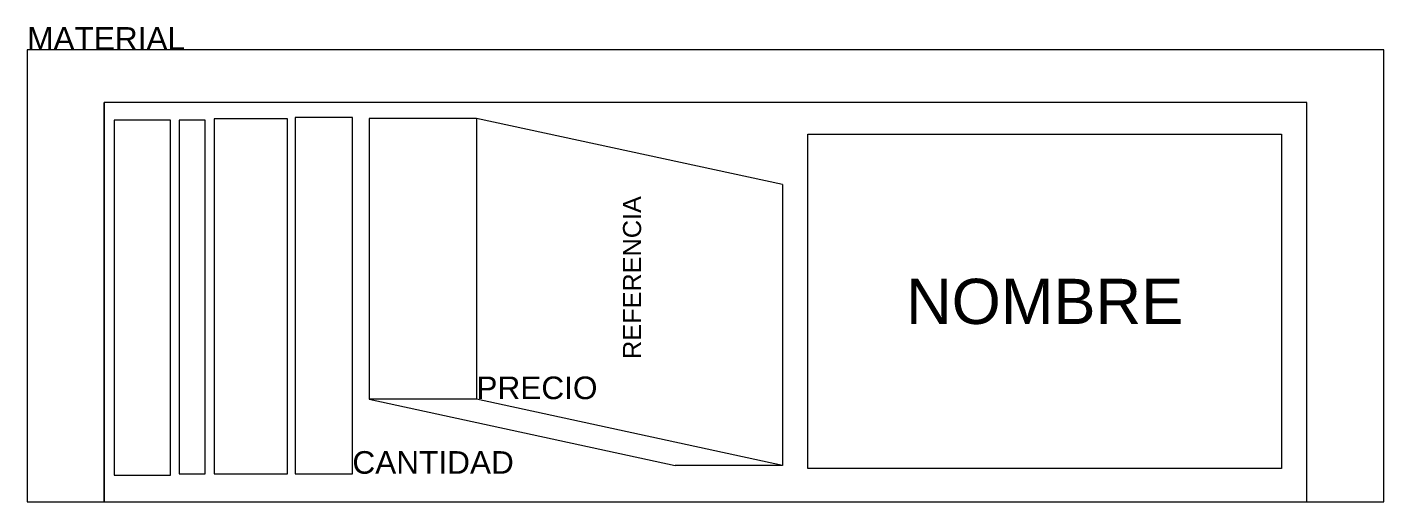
# Model space of a CAD drawing. Header units: millimetres. Extents: x 0 to 1500, y 0 to 525.
import ezdxf
from ezdxf.enums import TextEntityAlignment as Align

# ---------------------------------------------------------------- set-up
doc = ezdxf.new("R2010")
doc.units = ezdxf.units.MM
doc.styles.get("Standard").update_dxf_attribs({"font": 'arial.ttf'})

msp = doc.modelspace()

# ---------------------------------------------------------------- linework, layer by layer
for p, q in [((496.7, 424), (378, 424)), ((378, 424), (378, 113.6)), ((835.3, 350.8), (496.7, 424)), ((496.7, 424), (496.7, 113.6)), ((835.3, 350.8), (835.3, 40.3)), ((496.7, 113.6), (378, 113.6)), ((378, 113.6), (716.6, 40.3)), ((835.3, 40.3), (496.7, 113.6)), ((835.3, 40.3), (716.6, 40.3))]:
    msp.add_line(p, q)
for points in [[(0, 0), (1500, 0), (1500, 500), (0, 500)], [(85, 0), (1415, 0), (1415, 441.5), (85, 441.5)], [(85, 0), (85, 0), (85, 441.5), (85, 441.5)], [(158.4, 422.1), (96.4, 422.1), (96.4, 29.7), (158.4, 29.7)], [(197, 422.1), (168.1, 422.1), (168.1, 31.1), (197, 31.1)], [(288, 423.5), (206.7, 423.5), (206.7, 31.1), (288, 31.1)], [(359.6, 424.9), (296.2, 424.9), (296.2, 31.1), (359.6, 31.1)], [(1386.9, 36.9), (863.2, 36.9), (863.2, 406.6), (1386.9, 406.6)]]:
    msp.add_lwpolyline(points, close=True)

# ---------------------------------------------------------------- texts
for tag, p, s, flags in [('MATERIAL', (0, 500), 'Madera', 1), ('PRECIO', (496.7, 113.6), '300000', 9), ('CANTIDAD', (359.6, 31.1), '1', 3)]:
    msp.add_attdef(tag, p, s, height=25, dxfattribs=dict(flags=flags))
at = {"flags": 4}
msp.add_attdef('REFERENCIA', text='BiblioCADRoom', height=20, rotation=90, dxfattribs=at).set_placement((668.8, 248.1), align=Align.MIDDLE_CENTER)
msp.add_attdef('NOMBRE', text='Biblioteca', height=50).set_placement((1125, 221.7), align=Align.MIDDLE_CENTER)

doc.saveas('drawing.dxf')
